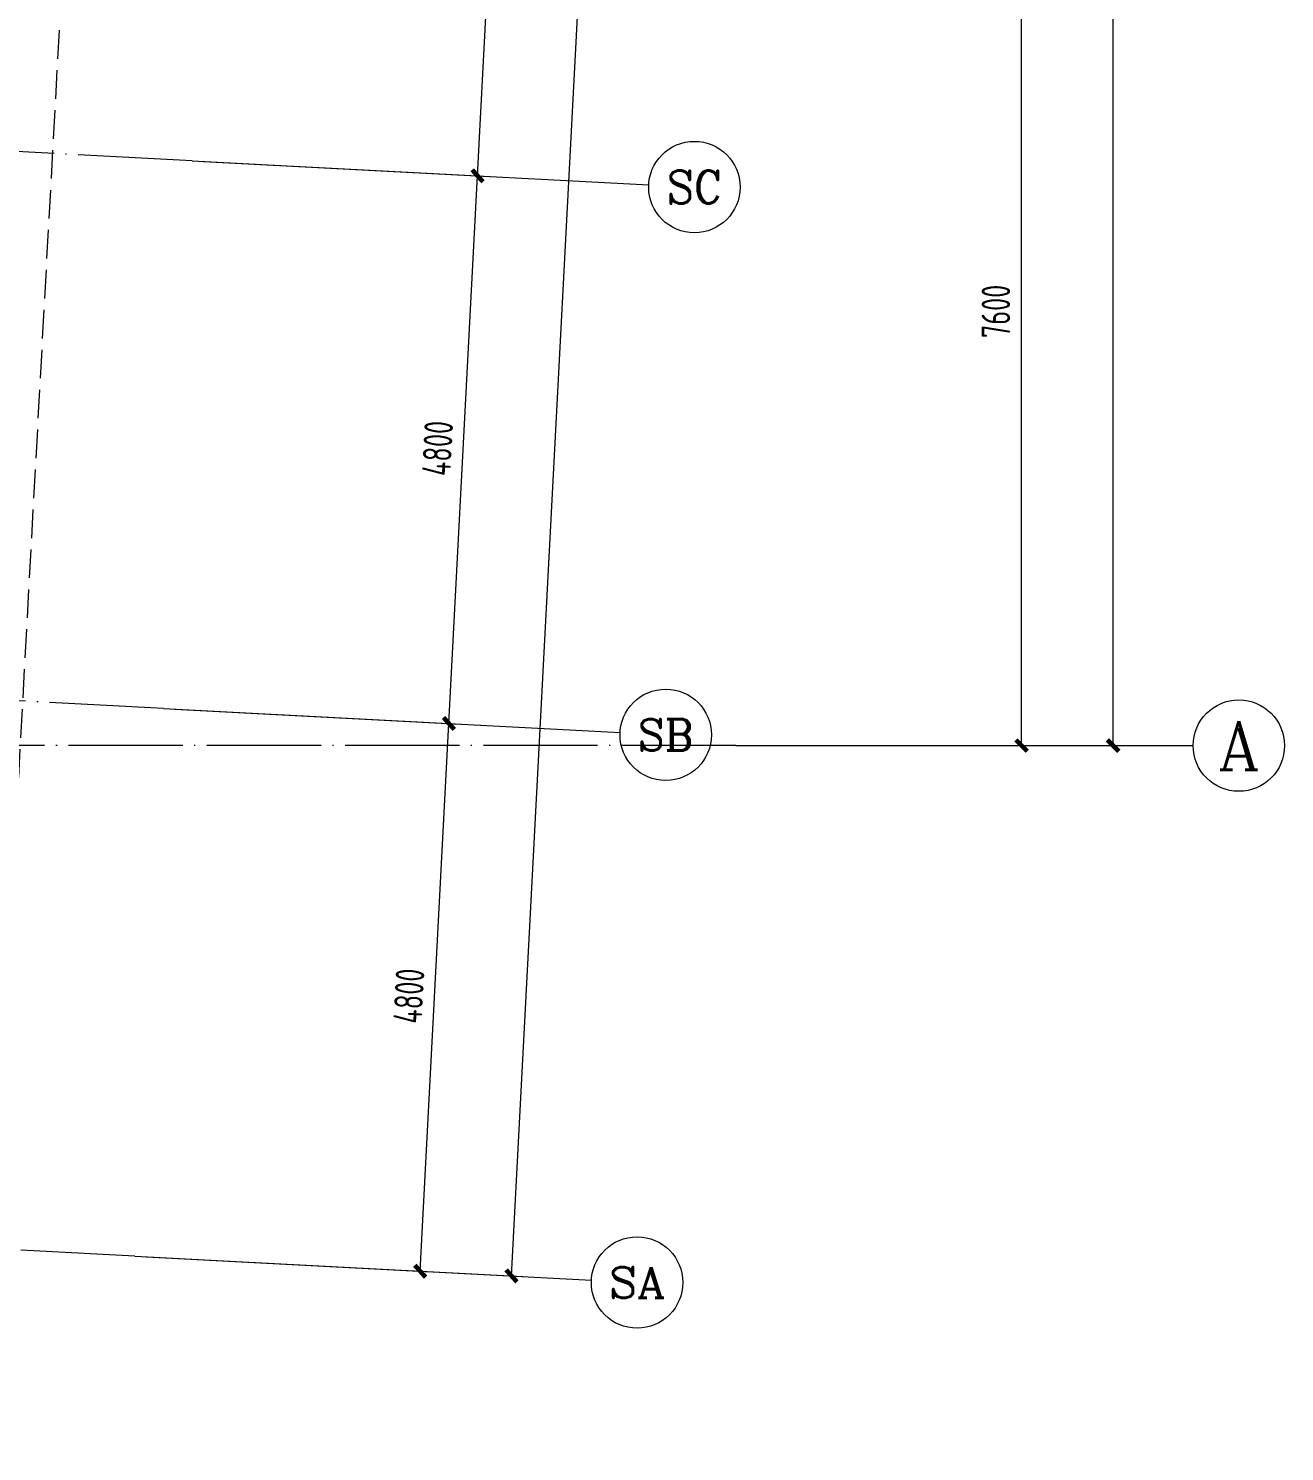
# Model space of a CAD drawing. Extents: x 5874492 to 7194610, y -939842 to -279257.
# Drawn here: x 6341346 to 6352336, y -610898 to -598444 of the extents above; entities that cross this region are included whole.
import ezdxf
from ezdxf.enums import TextEntityAlignment as Align

# ---------------------------------------------------------------- set-up
doc = ezdxf.new("R2010")
doc.units = 0
doc.header["$LTSCALE"] = 1000
doc.linetypes.add('DASH', pattern=[0.35, 0.25, -0.1])
doc.linetypes.add('DOTE', pattern=[2.42, 2, -0.2, 0.02, -0.2])
for name, color, linetype, lineweight in [('A-标注-轴号', 3, 'Continuous', 15), ('A-标注-轴号文字', 7, 'Continuous', 15), ('A-轴线-塔楼', 1, 'DOTE', 9), ('S-板-BEAM-CON', 2, 'Continuous', 20), ('S-轴网-轴号', 3, 'Continuous', 20), ('S-轴网-轴线', 1, 'DOTE', 9)]:
    doc.layers.add(name, color=color, linetype=linetype, lineweight=lineweight)
doc.styles.add('_TCH_AXIS', font='COMPLEX.shx', dxfattribs={"bigfont": 'hztxt.shx'})
doc.styles.add('COMPLEX', font='COMPLEX')
doc.styles.add('TSSD_REIN_T3', font='tssdeng.shx', dxfattribs={"width": 0.7, "bigfont": 'hztxt.shx'})
doc.dimstyles.new('_TCH_ARCH&&100', dxfattribs={"dimtxt": 250, "dimasz": 100, "dimexe": 100, "dimexo": 100, "dimgap": 100, "dimtad": 1, "dimdec": 0, "dimzin": 0, "dimdsep": 46, "dimtxsty": 'TSSD_REIN_T3', "dimblk": 'ARCHTICK', "dimcen": 0.09, "dimclrt": 7, "dimazin": 2, "dimtfac": 1, "dimtdec": 0, "dimtix": 1, "dimtmove": 2, "dimatfit": 3, "dimfxl": 0, "dimtolj": 1, "dimtzin": 0, "dimarcsym": 0})

# ---------------------------------------------------------------- blocks, each defined once
blk = doc.blocks.new('_ArchTick')
at = {"color": 0, "linetype": 'ByBlock', "const_width": 0.4}
blk.add_lwpolyline([(-0.5, -0.5), (0.5, 0.5)], dxfattribs=at)
blk = doc.blocks.new('*D2408')
at = {"layer": 'A-标注-轴号', "color": 0, "lineweight": -2, "transparency": 16777216}
for p, q in [((54983, 319), (57480, 189)), ((57129, -4600), (57380, 194)), ((54733, -4474), (57229, -4605))]:
    blk.add_line(p, q, dxfattribs=at)
at = {"layer": 'Defpoints', "color": 0, "transparency": 16777216}
for p in [(54883, 324), (57380, 194), (54633, -4469)]:
    blk.add_point(p, dxfattribs=at)
at = {"layer": 'A-标注-轴号', "color": 0, "lineweight": -2, "transparency": 16777216, "xscale": 100, "yscale": 100, "zscale": 100}
for p, rotation in [((57380, 194), 87.00612455031983), ((57129, -4600), 267.0061245503198)]:
    blk.add_blockref('_ArchTick', p, dxfattribs=dict(at, rotation=rotation))
at = {"layer": 'A-标注-轴号', "color": 7, "transparency": 16777216, "insert": (57030, -2191), "char_height": 250, "attachment_point": 5, "rotation": 87.0061, "style": 'TSSD_REIN_T3'}
blk.add_mtext('\\A1;4800', dxfattribs=at)
blk = doc.blocks.new('*D2409')
at = {"layer": 'A-标注-轴号', "color": 0, "lineweight": -2, "transparency": 16777216}
for p, q in [((55234, 5113), (57731, 4982)), ((57380, 194), (57631, 4987)), ((54983, 319), (57480, 189))]:
    blk.add_line(p, q, dxfattribs=at)
at = {"layer": 'Defpoints', "color": 0, "transparency": 16777216}
for p in [(55134, 5118), (57631, 4987), (54883, 324)]:
    blk.add_point(p, dxfattribs=at)
at = {"layer": 'A-标注-轴号', "color": 0, "lineweight": -2, "transparency": 16777216, "xscale": 100, "yscale": 100, "zscale": 100}
for p, rotation in [((57631, 4987), 87.00612455030871), ((57380, 194), 267.0061245503087)]:
    blk.add_blockref('_ArchTick', p, dxfattribs=dict(at, rotation=rotation))
at = {"layer": 'A-标注-轴号', "color": 7, "transparency": 16777216, "insert": (57281, 2602), "char_height": 250, "attachment_point": 5, "rotation": 87.0061, "style": 'TSSD_REIN_T3'}
blk.add_mtext('\\A1;4800', dxfattribs=at)
blk = doc.blocks.new('*D2410')
at = {"layer": 'A-标注-轴号', "color": 0, "lineweight": -2, "transparency": 16777216}
for p, q in [((55485, 9906), (57981, 9776)), ((57631, 4987), (57881, 9781)), ((55234, 5113), (57731, 4982))]:
    blk.add_line(p, q, dxfattribs=at)
at = {"layer": 'Defpoints', "color": 0, "transparency": 16777216}
for p in [(55385, 9911), (57881, 9781), (55134, 5118)]:
    blk.add_point(p, dxfattribs=at)
at = {"layer": 'A-标注-轴号', "color": 0, "lineweight": -2, "transparency": 16777216, "xscale": 100, "yscale": 100, "zscale": 100}
for p, rotation in [((57881, 9781), 87.00612455030887), ((57631, 4987), 267.0061245503089)]:
    blk.add_blockref('_ArchTick', p, dxfattribs=dict(at, rotation=rotation))
at = {"layer": 'A-标注-轴号', "color": 7, "transparency": 16777216, "insert": (57531, 7396), "char_height": 250, "attachment_point": 5, "rotation": 87.0061, "style": 'TSSD_REIN_T3'}
blk.add_mtext('\\A1;4800', dxfattribs=at)
blk = doc.blocks.new('_AXISO')
blk.add_circle((0, 0), 0.5)
at = {"layer": 'S-轴网-轴号', "style": 'COMPLEX', "width": 1.041667}
blk.add_attdef('A', text='', height=0.56, dxfattribs=at).set_placement((-0.25, -0.28), (0.25, -0.28), align=Align.FIT)
blk = doc.blocks.new('*D2431')
at = {"layer": 'A-标注-轴号', "color": 0, "lineweight": -2, "transparency": 16777216}
for p, q in [((59991, 15100), (63291, 15100)), ((63191, 0), (63191, 15100)), ((59991, 0), (63291, 0))]:
    blk.add_line(p, q, dxfattribs=at)
at = {"layer": 'Defpoints', "color": 0, "transparency": 16777216}
for p in [(59891, 15100), (63191, 15100), (59891, 0)]:
    blk.add_point(p, dxfattribs=at)
at = {"layer": 'A-标注-轴号', "color": 0, "lineweight": -2, "transparency": 16777216, "xscale": 100, "yscale": 100, "zscale": 100}
for p, rotation in [((63191, 15100), 90), ((63191, 0), 270)]:
    blk.add_blockref('_ArchTick', p, dxfattribs=dict(at, rotation=rotation))
at = {"layer": 'A-标注-轴号', "color": 7, "transparency": 16777216, "insert": (62966, 7550), "char_height": 250, "attachment_point": 5, "rotation": 90, "style": 'TSSD_REIN_T3'}
blk.add_mtext('\\A1;15100', dxfattribs=at)
blk = doc.blocks.new('*D2456')
at = {"layer": 'A-标注-轴号', "color": 0, "lineweight": -2, "transparency": 16777216}
for p, q in [((59991, 7600), (62491, 7600)), ((62391, 0), (62391, 7600)), ((59991, 0), (62491, 0))]:
    blk.add_line(p, q, dxfattribs=at)
at = {"layer": 'Defpoints', "color": 0, "transparency": 16777216}
for p in [(59891, 7600), (62391, 7600), (59891, 0)]:
    blk.add_point(p, dxfattribs=at)
at = {"layer": 'A-标注-轴号', "color": 0, "lineweight": -2, "transparency": 16777216, "xscale": 100, "yscale": 100, "zscale": 100}
for p, rotation in [((62391, 7600), 90), ((62391, 0), 270)]:
    blk.add_blockref('_ArchTick', p, dxfattribs=dict(at, rotation=rotation))
at = {"layer": 'A-标注-轴号', "color": 7, "transparency": 16777216, "insert": (62166, 3800), "char_height": 250, "attachment_point": 5, "rotation": 90, "style": 'TSSD_REIN_T3'}
blk.add_mtext('\\A1;7600', dxfattribs=at)
blk = doc.blocks.new('*D2463')
at = {"layer": 'A-标注-轴号', "color": 0, "lineweight": -2, "transparency": 16777216}
for p, q in [((56487, 29080), (59783, 28908)), ((57928, -4641), (59683, 28913)), ((54733, -4474), (58028, -4647))]:
    blk.add_line(p, q, dxfattribs=at)
at = {"layer": 'Defpoints', "color": 0, "transparency": 16777216}
for p in [(56388, 29085), (59683, 28913), (54633, -4469)]:
    blk.add_point(p, dxfattribs=at)
at = {"layer": 'A-标注-轴号', "color": 0, "lineweight": -2, "transparency": 16777216, "xscale": 100, "yscale": 100, "zscale": 100}
for p, rotation in [((59683, 28913), 87.0061245503166), ((57928, -4641), 267.0061245503166)]:
    blk.add_blockref('_ArchTick', p, dxfattribs=dict(at, rotation=rotation))
at = {"layer": 'A-标注-轴号', "color": 7, "transparency": 16777216, "insert": (58581, 12147), "char_height": 250, "attachment_point": 5, "rotation": 87.0061, "style": 'TSSD_REIN_T3'}
blk.add_mtext('\\A1;33600', dxfattribs=at)
blk = doc.blocks.new('A$C3FF375C5')
at = {"layer": 'A-标注-轴号'}
for p, q in [((55134.1, 5117.9), (59128.6, 4908.9)), ((54883.4, 324.4), (58877.9, 115.5)), ((59891.4, 0), (63891.4, 0)), ((54632.7, -4469), (58627.2, -4678))]:
    blk.add_line(p, q, dxfattribs=at)
at = {"layer": 'A-轴线-塔楼', "ltscale": 0.5}
for p, q in [((55134.1, 5117.9), (37254.3, 6053)), ((54883.4, 324.4), (37003.6, 1259.5)), ((54632.7, -4469), (36752.9, -3533.9))]:
    blk.add_line(p, q, dxfattribs=at)
at = {"layer": 'A-轴线-塔楼', "linetype": 'DOTE', "ltscale": 0.5}
blk.add_line((59891.4, 0), (-2283.6, 0), dxfattribs=at)
at = {"layer": 'A-标注-轴号'}
ref = blk.add_blockref('_AXISO', (59528.1, 4888.1), dxfattribs=dict(at, xscale=800, yscale=800, zscale=800))
ref.add_attrib('A', 'SC', dxfattribs={"layer": 'A-标注-轴号文字', "ltscale": 0.2, "height": 288.12, "style": '_TCH_AXIS'}).set_placement((59288, 4744), (59768.2, 4744), align=Align.FIT)
ref = blk.add_blockref('_AXISO', (59277.4, 94.6), dxfattribs=dict(at, xscale=800, yscale=800, zscale=800))
ref.add_attrib('A', 'SB', dxfattribs={"layer": 'A-标注-轴号文字', "ltscale": 0.2, "height": 276.42, "style": '_TCH_AXIS'}).set_placement((59033.9, -43.6), (59520.9, -43.6), align=Align.FIT)
ref = blk.add_blockref('_AXISO', (64291.4, 0), dxfattribs=dict(at, xscale=800, yscale=800, zscale=800))
ref.add_attrib('A', 'A', dxfattribs={"layer": 'A-标注-轴号文字', "ltscale": 0.2, "height": 425.2, "style": '_TCH_AXIS'}).set_placement((64109.1, -212.6), (64473.6, -212.6), align=Align.FIT)
ref = blk.add_blockref('_AXISO', (59026.7, -4698.8), dxfattribs=dict(at, xscale=800, yscale=800, zscale=800))
ref.add_attrib('A', 'SA', dxfattribs={"layer": 'A-标注-轴号文字', "ltscale": 0.2, "height": 270.86, "style": '_TCH_AXIS'}).set_placement((58781.6, -4834.3), (59271.7, -4834.3), align=Align.FIT)
for p1, p2, distance, picture, middle in [((54632.7, -4469), (56387.6, 29085.1), -3300, '*D2463', (58580.9, 12147.4)), ((59891.4, 0), (59891.4, 15100), -3300, '*D2431', (62966.4, 7550)), ((55134.1, 5117.9), (55384.8, 9911.3), -2500, '*D2410', (57531.3, 7395.8)), ((59891.4, 0), (59891.4, 7600), -2500, '*D2456', (62166.4, 3800)), ((54883.4, 324.4), (55134.1, 5117.9), -2500, '*D2409', (57280.6, 2602.3)), ((54632.7, -4469), (54883.4, 324.4), -2500, '*D2408', (57029.9, -2191.1))]:
    dim = blk.add_aligned_dim(p1=p1, p2=p2, distance=distance, dimstyle='_TCH_ARCH&&100', dxfattribs=at)
    dim.commit()
    dim.dimension.update_dxf_attribs({"geometry": picture, "text_midpoint": middle})

msp = doc.modelspace()

# ---------------------------------------------------------------- linework, layer by layer
at = {"layer": 'S-板-BEAM-CON', "linetype": 'DASH'}
msp.add_lwpolyline([(6327924.5, -607158), (6327924.5, -607363.9), (6327924.5, -596072.8), (6330948.9, -596072.8), (6330948.9, -586144.4), (6325335.5, -585748.9), (6325747.5, -573419.4), (6342927.6, -574345.3), (6340936.4, -610898), (6327828.1, -610296)], close=True, dxfattribs=at)

# ---------------------------------------------------------------- block references
at = {"layer": 'S-轴网-轴线', "ltscale": 0.2}
msp.add_blockref('A$C3FF375C5', (6287644.5, -604719.9), dxfattribs=at)

doc.saveas('drawing.dxf')
